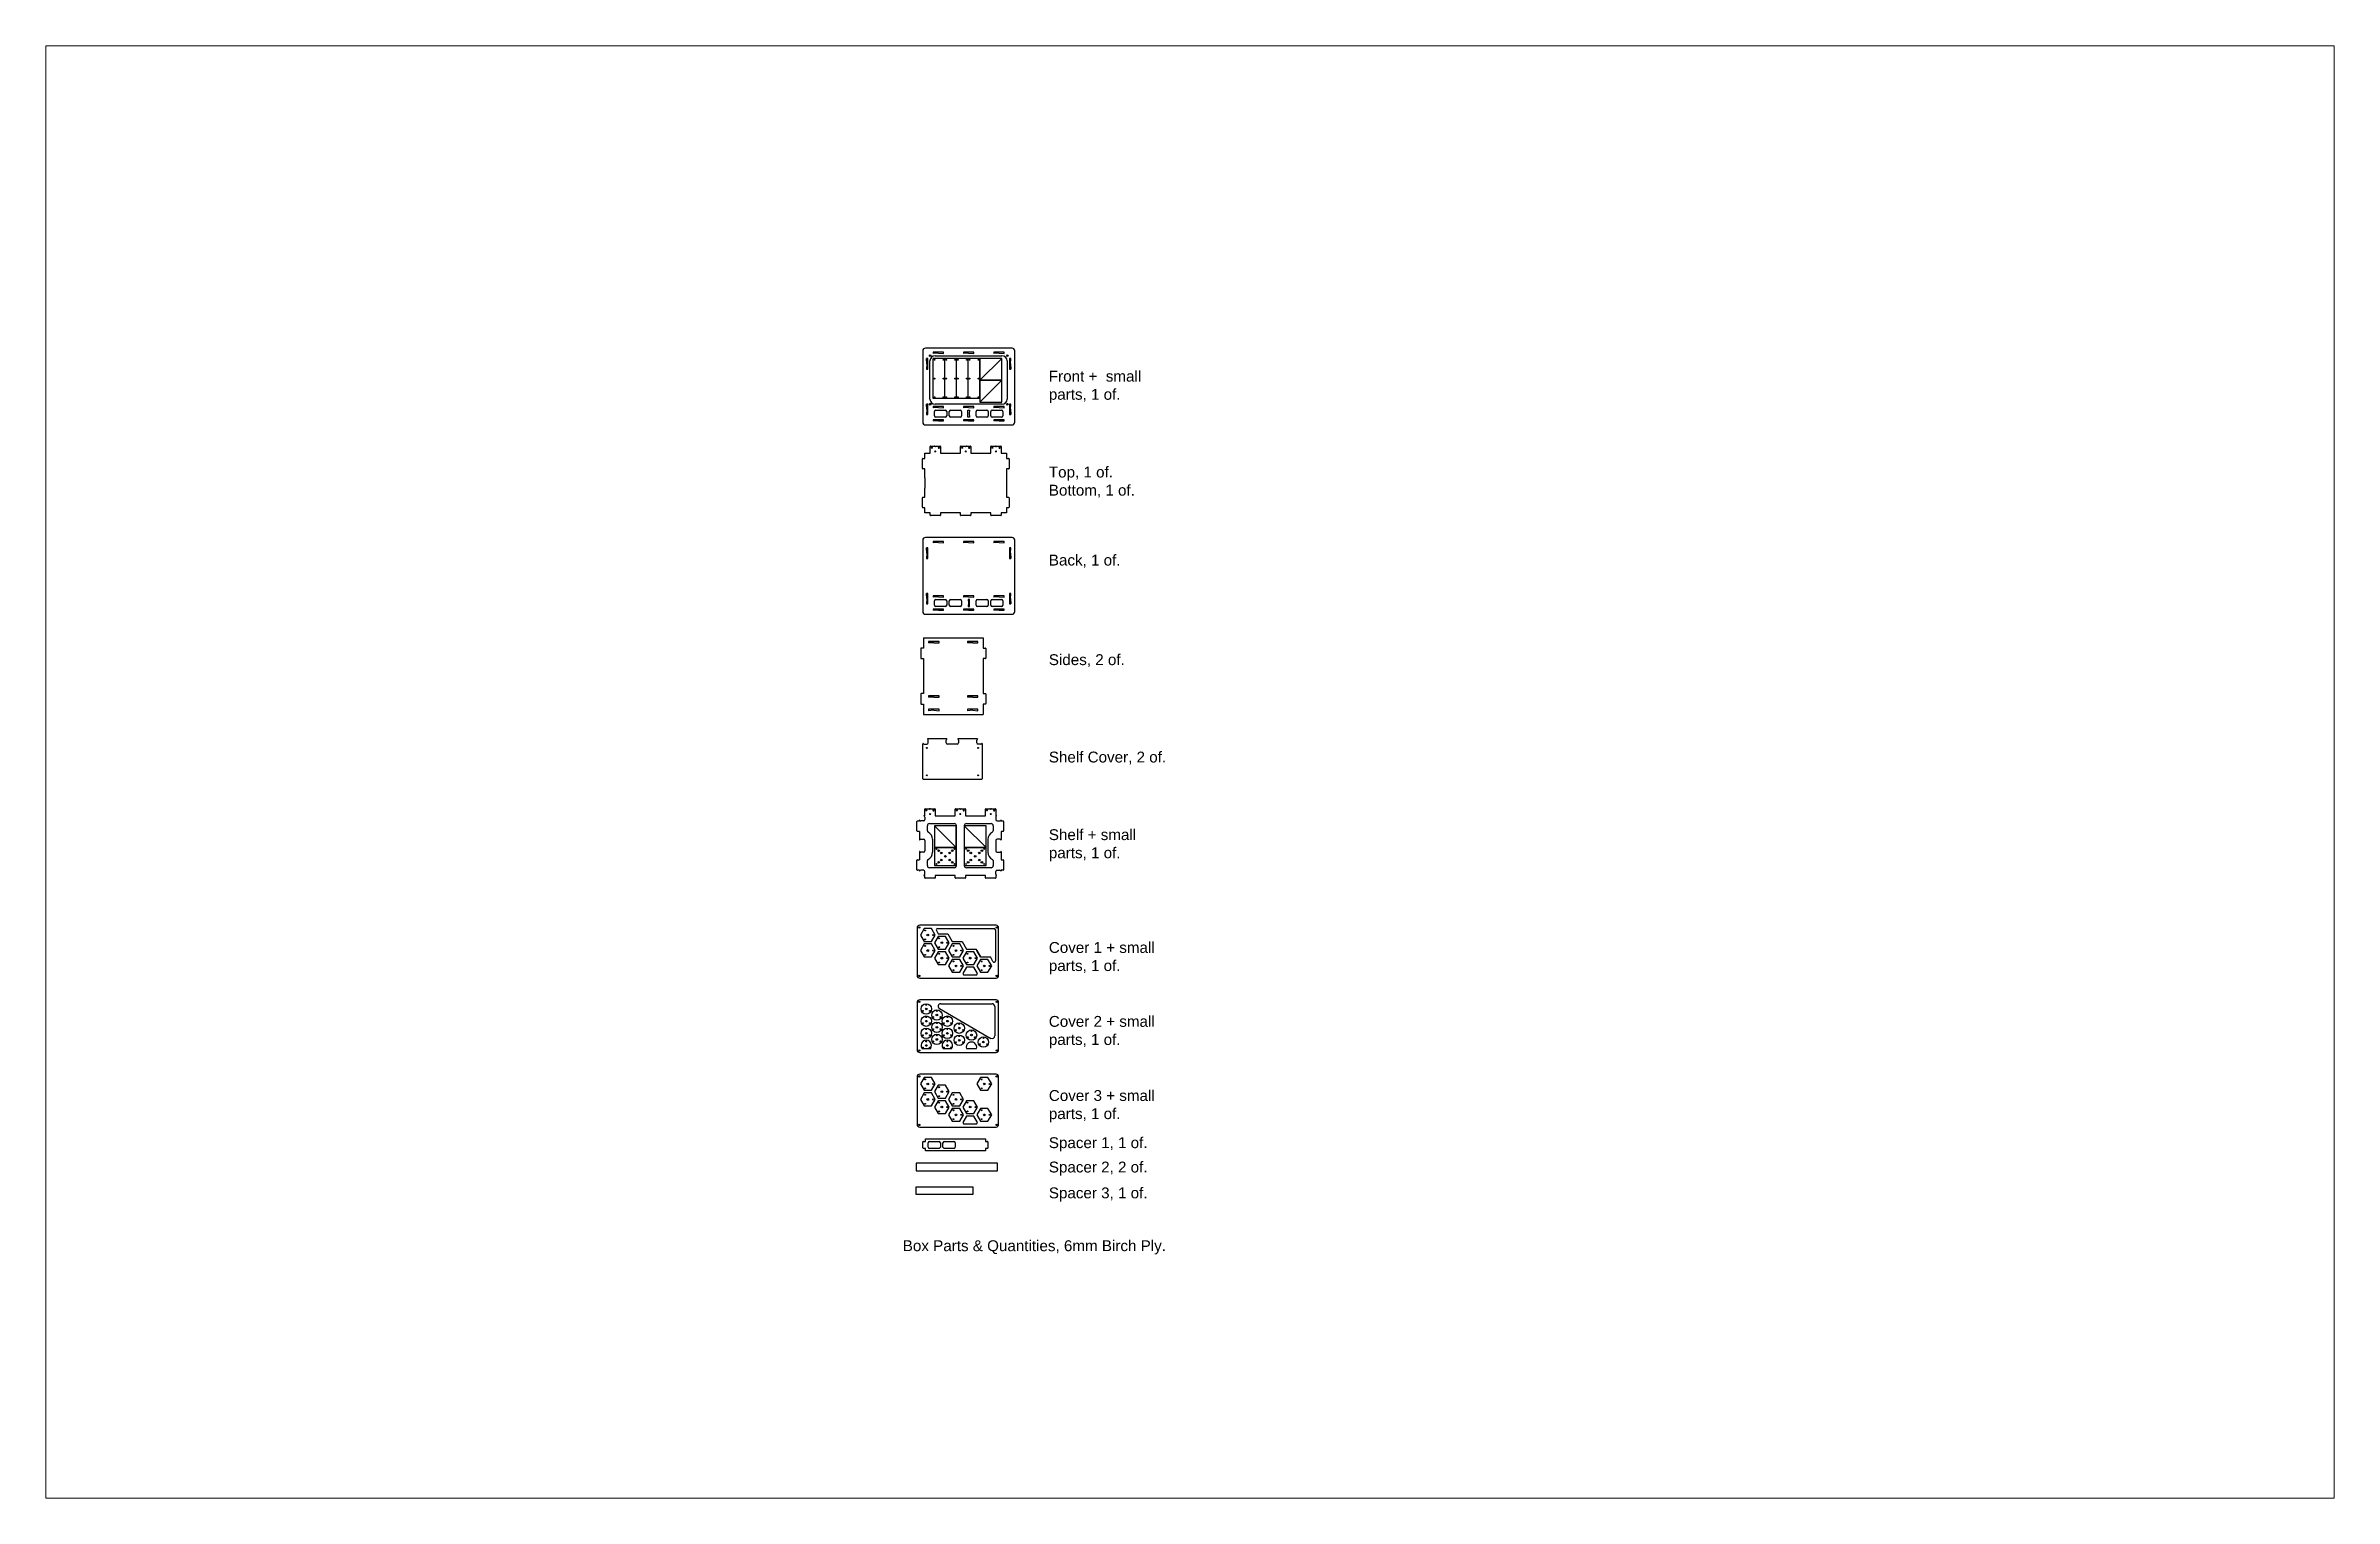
# Paper-space layout 'Sheet1' of a CAD drawing. Extents: x 40 to 364, y 26 to 231.
# The model-space entities are those that its viewports show. They can reach past a viewport. Long polylines and large blocks are cut down to what shows.
import ezdxf

# ---------------------------------------------------------------- set-up
doc = ezdxf.new("R2010")
doc.units = 0
doc.layers.get('0').update_dxf_attribs({"linetype": 'CONTINUOUS'})
for name, color, linetype in [('BoxBack', 7, 'CONTINUOUS'), ('BoxBottom', 7, 'CONTINUOUS'), ('BoxFront', 7, 'CONTINUOUS'), ('BoxFrontCover', 7, 'CONTINUOUS'), ('BoxRight', 7, 'CONTINUOUS'), ('BoxShelf', 7, 'CONTINUOUS'), ('BoxShelfPlateL&R', 7, 'CONTINUOUS'), ('BoxSpacer', 7, 'CONTINUOUS'), ('BoxTop', 7, 'CONTINUOUS'), ('TEXT', 7, 'CONTINUOUS'), ('TITLE', 7, 'CONTINUOUS')]:
    doc.layers.add(name, color=color, linetype=linetype)
doc.styles.get("Standard").update_dxf_attribs({"font": 'ARIAL.TTF'})

msp = doc.modelspace()

# ---------------------------------------------------------------- linework, layer by layer
at = {"layer": 'BoxBack', "transparency": 33554687}
for p, q in [((-974, 6010), (-998, 6009)), ((-974, 6010), (-950, 6009)), ((-835, 6010), (-859, 6009)), ((-835, 6010), (-811, 6009)), ((-695, 6010), (-719, 6009)), ((-695, 6010), (-671, 6009)), ((-1027, 5961), (-1029, 5985)), ((-1027, 5961), (-1029, 5937)), ((-642, 5961), (-641, 5985)), ((-642, 5961), (-641, 5937)), ((-1027, 5752), (-1029, 5776)), ((-1027, 5752), (-1029, 5728)), ((-974, 5760), (-998, 5759)), ((-974, 5699), (-998, 5698)), ((-974, 5760), (-950, 5759)), ((-974, 5699), (-950, 5698)), ((-835, 5760), (-859, 5759)), ((-835, 5699), (-859, 5698)), ((-837, 5748), (-836, 5732)), ((-836, 5732), (-837, 5716)), ((-835, 5760), (-811, 5759)), ((-835, 5699), (-811, 5698)), ((-695, 5760), (-719, 5759)), ((-695, 5699), (-719, 5698)), ((-695, 5760), (-671, 5759)), ((-695, 5699), (-671, 5698)), ((-642, 5752), (-641, 5776)), ((-642, 5752), (-641, 5728))]:
    msp.add_line(p, q, dxfattribs=at)
at = {"layer": 'BoxBack'}
for p, q in [((-992, 5722), (-992, 5742)), ((-986, 5748), (-942, 5748)), ((-942, 5716), (-986, 5716)), ((-936, 5742), (-936, 5722)), ((-924, 5722), (-924, 5742)), ((-918, 5748), (-874, 5748)), ((-874, 5716), (-918, 5716)), ((-868, 5742), (-868, 5722)), ((-801, 5722), (-801, 5742)), ((-795, 5748), (-751, 5748)), ((-751, 5716), (-795, 5716)), ((-745, 5742), (-745, 5722)), ((-733, 5722), (-733, 5742)), ((-727, 5748), (-683, 5748)), ((-683, 5716), (-727, 5716)), ((-677, 5742), (-677, 5722))]:
    msp.add_line(p, q, dxfattribs=at)
msp.add_lwpolyline([(-1046, 6021), (-1046, 5692, 0.414214), (-1034, 5680), (-635, 5680, 0.414214), (-623, 5692), (-623, 6021, 0.414214), (-635, 6033), (-1034, 6033, 0.414214)], format="xyb", close=True, dxfattribs=at)
at = {"layer": 'BoxBack', "transparency": 33554687}
for points in [[(-950, 6009), (-950, 6015), (-998, 6015), (-998, 6009)], [(-811, 6009), (-811, 6015), (-859, 6015), (-859, 6009)], [(-671, 6009), (-671, 6015), (-719, 6015), (-719, 6009)], [(-1029, 5937), (-1022, 5937), (-1022, 5985), (-1029, 5985)], [(-641, 5985), (-647, 5985), (-647, 5937), (-641, 5937)], [(-1029, 5728), (-1022, 5728), (-1022, 5776), (-1029, 5776)], [(-950, 5759), (-950, 5765), (-998, 5765), (-998, 5759)], [(-950, 5698), (-950, 5704), (-998, 5704), (-998, 5698)], [(-811, 5759), (-811, 5765), (-859, 5765), (-859, 5759)], [(-811, 5698), (-811, 5704), (-859, 5704), (-859, 5698)], [(-837, 5716), (-831, 5716), (-831, 5748), (-837, 5748)], [(-671, 5759), (-671, 5765), (-719, 5765), (-719, 5759)], [(-671, 5698), (-671, 5704), (-719, 5704), (-719, 5698)], [(-641, 5776), (-647, 5776), (-647, 5728), (-641, 5728)]]:
    msp.add_lwpolyline(points, dxfattribs=at)
msp.add_circle((544, 3019), 0, dxfattribs=at)
at = {"layer": 'BoxBack'}
for centre, start, end in [((-986, 5742), 90, 180), ((-986, 5722), 180, 270), ((-942, 5742), 0, 90), ((-942, 5722), 270, 0), ((-918, 5742), 90, 180), ((-918, 5722), 180, 270), ((-874, 5742), 0, 90), ((-874, 5722), 270, 0), ((-795, 5742), 90, 180), ((-795, 5722), 180, 270), ((-751, 5742), 0, 90), ((-751, 5722), 270, 0), ((-727, 5742), 90, 180), ((-727, 5722), 180, 270), ((-683, 5742), 0, 90), ((-683, 5722), 270, 0)]:
    msp.add_arc(centre, 6, start, end, dxfattribs=at)
at = {"layer": 'BoxBottom'}
for p, q in [((-1012, 6421), (-1012, 6451)), ((-1010, 6453), (-992, 6453)), ((-1007, 6446), (-1007, 6446)), ((-1006, 6447), (-1003, 6447)), ((-1003, 6444), (-1006, 6444)), ((-1001, 6446), (-1001, 6446)), ((-991, 6429), (-991, 6429)), ((-987, 6452), (-990, 6452)), ((-990, 6430), (-987, 6430)), ((-987, 6427), (-990, 6427)), ((-985, 6429), (-985, 6429)), ((-984, 6453), (-966, 6453)), ((-975, 6446), (-975, 6446)), ((-970, 6447), (-973, 6447)), ((-973, 6444), (-970, 6444)), ((-969, 6446), (-969, 6446)), ((-964, 6451), (-964, 6421)), ((-873, 6421), (-873, 6451)), ((-871, 6453), (-853, 6453)), ((-868, 6446), (-868, 6446)), ((-866, 6447), (-863, 6447)), ((-863, 6444), (-866, 6444)), ((-862, 6446), (-862, 6446)), ((-852, 6429), (-852, 6429)), ((-847, 6452), (-850, 6452)), ((-850, 6430), (-847, 6430)), ((-847, 6427), (-850, 6427)), ((-846, 6429), (-846, 6429)), ((-844, 6453), (-827, 6453)), ((-835, 6446), (-835, 6446)), ((-831, 6447), (-834, 6447)), ((-834, 6444), (-831, 6444)), ((-829, 6446), (-829, 6446)), ((-825, 6451), (-825, 6421)), ((-733, 6421), (-733, 6451)), ((-731, 6453), (-713, 6453)), ((-728, 6446), (-728, 6446)), ((-727, 6447), (-724, 6447)), ((-724, 6444), (-727, 6444)), ((-722, 6446), (-722, 6446)), ((-712, 6429), (-712, 6429)), ((-708, 6452), (-711, 6452)), ((-711, 6430), (-708, 6430)), ((-708, 6427), (-711, 6427)), ((-706, 6429), (-706, 6429)), ((-705, 6453), (-687, 6453)), ((-696, 6446), (-696, 6446)), ((-691, 6447), (-694, 6447)), ((-694, 6444), (-691, 6444)), ((-690, 6446), (-690, 6446)), ((-685, 6451), (-685, 6421)), ((-1048, 6351), (-1048, 6395)), ((-1046, 6397), (-1036, 6397)), ((-1036, 6349), (-1046, 6349)), ((-1036, 6421), (-1012, 6421)), ((-1036, 6397), (-1036, 6421)), ((-1036, 6308), (-1036, 6349)), ((-964, 6421), (-873, 6421)), ((-825, 6421), (-733, 6421)), ((-685, 6421), (-661, 6421)), ((-661, 6421), (-661, 6397)), ((-661, 6397), (-651, 6397)), ((-651, 6349), (-661, 6349)), ((-661, 6349), (-661, 6308)), ((-649, 6395), (-649, 6351)), ((-1048, 6172), (-1048, 6216)), ((-1046, 6218), (-1036, 6218)), ((-1036, 6308), (-1036, 6260)), ((-1036, 6218), (-1036, 6260)), ((-661, 6308), (-661, 6260)), ((-661, 6260), (-661, 6218)), ((-661, 6218), (-651, 6218)), ((-649, 6216), (-649, 6172)), ((-1036, 6170), (-1046, 6170)), ((-1036, 6146), (-1036, 6170)), ((-1012, 6146), (-1036, 6146)), ((-1012, 6136), (-1012, 6146)), ((-966, 6134), (-1010, 6134)), ((-873, 6146), (-964, 6146)), ((-964, 6146), (-964, 6136)), ((-873, 6136), (-873, 6146)), ((-827, 6134), (-871, 6134)), ((-733, 6146), (-825, 6146)), ((-825, 6146), (-825, 6136)), ((-733, 6136), (-733, 6146)), ((-687, 6134), (-731, 6134)), ((-661, 6146), (-685, 6146)), ((-685, 6146), (-685, 6136)), ((-651, 6170), (-661, 6170)), ((-661, 6170), (-661, 6146))]:
    msp.add_line(p, q, dxfattribs=at)
for centre, radius, start, end in [((-1010, 6451), 2, 90, 180), ((-1006, 6446), 1.5, 90, 180), ((-1006, 6446), 1.5, 180, 270), ((-1003, 6446), 1.5, 0, 90), ((-1003, 6446), 1.5, 270, 0), ((-992, 6451), 2, 34.8499, 90), ((-990, 6453), 1.5, 214.8499, 270), ((-990, 6429), 1.5, 90, 180), ((-990, 6429), 1.5, 180, 270), ((-987, 6453), 1.5, 270, 325.1501), ((-987, 6429), 1.5, 0, 90), ((-987, 6429), 1.5, 270, 0), ((-984, 6451), 2, 90, 145.1501), ((-973, 6446), 1.5, 90, 180), ((-973, 6446), 1.5, 180, 270), ((-970, 6446), 1.5, 0, 90), ((-970, 6446), 1.5, 270, 0), ((-966, 6451), 2, 0, 90), ((-871, 6451), 2, 90, 180), ((-866, 6446), 1.5, 90, 180), ((-866, 6446), 1.5, 180, 270), ((-863, 6446), 1.5, 0, 90), ((-863, 6446), 1.5, 270, 0), ((-853, 6451), 2, 34.8499, 90), ((-850, 6429), 1.5, 90, 180), ((-850, 6429), 1.5, 180, 270), ((-850, 6453), 1.5, 214.8499, 270), ((-847, 6453), 1.5, 270, 325.1501), ((-847, 6429), 1.5, 0, 90), ((-847, 6429), 1.5, 270, 0), ((-844, 6451), 2, 90, 145.1501), ((-834, 6446), 1.5, 90, 180), ((-834, 6446), 1.5, 180, 270), ((-831, 6446), 1.5, 0, 90), ((-831, 6446), 1.5, 270, 0), ((-827, 6451), 2, 0, 90), ((-731, 6451), 2, 90, 180), ((-727, 6446), 1.5, 90, 180), ((-727, 6446), 1.5, 180, 270), ((-724, 6446), 1.5, 0, 90), ((-724, 6446), 1.5, 270, 0), ((-713, 6451), 2, 34.8499, 90), ((-711, 6453), 1.5, 214.8499, 270), ((-711, 6429), 1.5, 90, 180), ((-711, 6429), 1.5, 180, 270), ((-708, 6453), 1.5, 270, 325.1501), ((-708, 6429), 1.5, 0, 90), ((-708, 6429), 1.5, 270, 0), ((-705, 6451), 2, 90, 145.1501), ((-694, 6446), 1.5, 90, 180), ((-694, 6446), 1.5, 180, 270), ((-691, 6446), 1.5, 0, 90), ((-691, 6446), 1.5, 270, 0), ((-687, 6451), 2, 0, 90), ((-1046, 6395), 2, 90, 180), ((-1046, 6351), 2, 180, 270), ((-651, 6395), 2, 0, 90), ((-651, 6351), 2, 270, 0), ((-1046, 6216), 2, 90, 180), ((-651, 6216), 2, 0, 90), ((-1046, 6172), 2, 180, 270), ((-1010, 6136), 2, 180, 270), ((-966, 6136), 2, 270, 0), ((-871, 6136), 2, 180, 270), ((-827, 6136), 2, 270, 0), ((-731, 6136), 2, 180, 270), ((-687, 6136), 2, 270, 0), ((-651, 6172), 2, 270, 0)]:
    msp.add_arc(centre, radius, start, end, dxfattribs=at)
at = {"layer": 'BoxFront', "transparency": 33554687}
for p, q in [((-1027, 6832), (-1029, 6856)), ((-1013, 6670), (-1013, 6845)), ((-974, 6881), (-998, 6880)), ((-998, 6672), (-998, 6856)), ((-944, 6856), (-998, 6856)), ((-989, 6869), (-682, 6869)), ((-974, 6881), (-950, 6880)), ((-944, 6672), (-944, 6856)), ((-944, 6672), (-944, 6856)), ((-891, 6856), (-944, 6856)), ((-891, 6672), (-891, 6856)), ((-891, 6672), (-891, 6856)), ((-837, 6856), (-891, 6856)), ((-835, 6881), (-859, 6880)), ((-837, 6672), (-837, 6856)), ((-837, 6672), (-837, 6856)), ((-783, 6856), (-837, 6856)), ((-835, 6881), (-811, 6880)), ((-683, 6856), (-783, 6756)), ((-683, 6856), (-783, 6856)), ((-783, 6856), (-783, 6756)), ((-783, 6672), (-783, 6856)), ((-783, 6756), (-683, 6856)), ((-695, 6881), (-719, 6880)), ((-695, 6881), (-671, 6880)), ((-683, 6756), (-683, 6856)), ((-658, 6845), (-658, 6670)), ((-642, 6832), (-641, 6856)), ((-1027, 6832), (-1029, 6808)), ((-783, 6756), (-683, 6756)), ((-683, 6756), (-783, 6656)), ((-683, 6756), (-783, 6756)), ((-783, 6756), (-783, 6656)), ((-783, 6656), (-683, 6756)), ((-683, 6656), (-683, 6756)), ((-642, 6832), (-641, 6808)), ((-1027, 6623), (-1029, 6647)), ((-944, 6672), (-998, 6672)), ((-682, 6646), (-989, 6646)), ((-891, 6672), (-944, 6672)), ((-837, 6672), (-891, 6672)), ((-783, 6672), (-837, 6672)), ((-783, 6656), (-683, 6656)), ((-642, 6623), (-641, 6647)), ((-1027, 6623), (-1029, 6599)), ((-974, 6631), (-998, 6630)), ((-974, 6570), (-998, 6569)), ((-974, 6631), (-950, 6630)), ((-974, 6570), (-950, 6569)), ((-835, 6631), (-859, 6630)), ((-835, 6570), (-859, 6569)), ((-835, 6631), (-811, 6630)), ((-835, 6570), (-811, 6569)), ((-831, 6619), (-832, 6603)), ((-832, 6603), (-831, 6587)), ((-695, 6631), (-719, 6630)), ((-695, 6570), (-719, 6569)), ((-695, 6631), (-671, 6630)), ((-695, 6570), (-671, 6569)), ((-642, 6623), (-641, 6599))]:
    msp.add_line(p, q, dxfattribs=at)
at = {"layer": 'BoxFront'}
for p, q in [((-992, 6593), (-992, 6613)), ((-986, 6619), (-942, 6619)), ((-942, 6587), (-986, 6587)), ((-936, 6613), (-936, 6593)), ((-924, 6593), (-924, 6613)), ((-918, 6619), (-874, 6619)), ((-874, 6587), (-918, 6587)), ((-868, 6613), (-868, 6593)), ((-801, 6593), (-801, 6613)), ((-795, 6619), (-751, 6619)), ((-751, 6587), (-795, 6587)), ((-745, 6613), (-745, 6593)), ((-733, 6593), (-733, 6613)), ((-727, 6619), (-683, 6619)), ((-683, 6587), (-727, 6587)), ((-677, 6613), (-677, 6593))]:
    msp.add_line(p, q, dxfattribs=at)
msp.add_lwpolyline([(-1046, 6892), (-1046, 6563, 0.414214), (-1034, 6551), (-635, 6551, 0.414214), (-623, 6563), (-623, 6892, 0.414214), (-635, 6904), (-1034, 6904, 0.414214)], format="xyb", close=True, dxfattribs=at)
at = {"layer": 'BoxFront', "transparency": 33554687}
for points in [[(-1029, 6808), (-1022, 6808), (-1022, 6856), (-1029, 6856)], [(-950, 6880), (-950, 6886), (-998, 6886), (-998, 6880)], [(-811, 6880), (-811, 6886), (-859, 6886), (-859, 6880)], [(-671, 6880), (-671, 6886), (-719, 6886), (-719, 6880)], [(-641, 6856), (-647, 6856), (-647, 6808), (-641, 6808)], [(-1029, 6599), (-1022, 6599), (-1022, 6647), (-1029, 6647)], [(-950, 6630), (-950, 6636), (-998, 6636), (-998, 6630)], [(-811, 6630), (-811, 6636), (-859, 6636), (-859, 6630)], [(-671, 6630), (-671, 6636), (-719, 6636), (-719, 6630)], [(-641, 6647), (-647, 6647), (-647, 6599), (-641, 6599)], [(-950, 6569), (-950, 6575), (-998, 6575), (-998, 6569)], [(-811, 6569), (-811, 6575), (-859, 6575), (-859, 6569)], [(-831, 6587), (-838, 6587), (-838, 6619), (-831, 6619)], [(-671, 6569), (-671, 6575), (-719, 6575), (-719, 6569)]]:
    msp.add_lwpolyline(points, dxfattribs=at)
for centre, radius in [((-1012, 6869), 3.75), ((-992, 6850), 2), ((-950, 6850), 2), ((-938, 6850), 2), ((-897, 6850), 2), ((-885, 6850), 2), ((-843, 6850), 2), ((-831, 6850), 2), ((-789, 6850), 2), ((-657, 6869), 3.75), ((-992, 6764), 2), ((-950, 6764), 2), ((-938, 6764), 2), ((-897, 6764), 2), ((-885, 6764), 2), ((-843, 6764), 2), ((-831, 6764), 2), ((-789, 6764), 2), ((-1012, 6646), 3.75), ((-992, 6678), 2), ((-950, 6678), 2), ((-938, 6678), 2), ((-897, 6678), 2), ((-885, 6678), 2), ((-843, 6678), 2), ((-831, 6678), 2), ((-789, 6678), 2), ((-657, 6646), 3.75)]:
    msp.add_circle(centre, radius, dxfattribs=at)
for centre, start, end in [((-989, 6845), 90, 180), ((-682, 6845), 0, 90), ((-989, 6670), 180, 270), ((-682, 6670), 270, 0)]:
    msp.add_arc(centre, 24, start, end, dxfattribs=at)
at = {"layer": 'BoxFront'}
for centre, start, end in [((-986, 6613), 90, 180), ((-986, 6593), 180, 270), ((-942, 6613), 0, 90), ((-942, 6593), 270, 0), ((-918, 6613), 90, 180), ((-918, 6593), 180, 270), ((-874, 6613), 0, 90), ((-874, 6593), 270, 0), ((-795, 6613), 90, 180), ((-795, 6593), 180, 270), ((-751, 6613), 0, 90), ((-751, 6593), 270, 0), ((-727, 6613), 90, 180), ((-727, 6593), 180, 270), ((-683, 6613), 0, 90), ((-683, 6593), 270, 0)]:
    msp.add_arc(centre, 6, start, end, dxfattribs=at)
at = {"layer": 'BoxFrontCover', "transparency": 33554687}
for p, q in [((-983, 4225), (-975, 4210)), ((-978, 4234), (-927, 4234)), ((-927, 4234), (-718, 4234)), ((-858, 4234), (-797, 4234)), ((-729, 4234), (-718, 4234)), ((-712, 4228), (-712, 4210)), ((-1041, 4175), (-1007, 4175)), ((-975, 4210), (-930, 4210)), ((-930, 4210), (-910, 4175)), ((-910, 4175), (-865, 4175)), ((-865, 4175), (-845, 4139)), ((-845, 4139), (-811, 4139)), ((-845, 4139), (-800, 4139)), ((-780, 4104), (-800, 4139)), ((-797, 4133), (-780, 4104)), ((-780, 4104), (-797, 4133)), ((-712, 4210), (-712, 4198)), ((-712, 4198), (-712, 4139)), ((-712, 4139), (-712, 4127)), ((-712, 4127), (-712, 4085)), ((-780, 4104), (-735, 4104)), ((-723, 4082), (-735, 4104)), ((-969, 3866), (-733, 3729)), ((-963, 3888), (-727, 3888)), ((-715, 3876), (-715, 3740)), ((-1049, 3682), (-1011, 3682)), ((-952, 3682), (-914, 3682)), ((-845, 3682), (-799, 3682)), ((-1040, 3549), (-1057, 3519))]:
    msp.add_line(p, q, dxfattribs=at)
for points in [[(-1072, 4237), (-1072, 4018, 0.414214), (-1060, 4006), (-709, 4006, 0.414214), (-697, 4018), (-697, 4237, 0.414214), (-709, 4249), (-1060, 4249, 0.414214)], [(-1072, 3894), (-1072, 3676, 0.414214), (-1060, 3664), (-709, 3664, 0.414214), (-697, 3676), (-697, 3894, 0.414214), (-709, 3906), (-1060, 3906, 0.414214)], [(-1072, 3552), (-1072, 3333, 0.414214), (-1060, 3321), (-709, 3321, 0.414214), (-697, 3333), (-697, 3552, 0.414214), (-709, 3564), (-1060, 3564, 0.414214)]]:
    msp.add_lwpolyline(points, format="xyb", close=True, dxfattribs=at)
at = {"layer": 'BoxFrontCover'}
for points in [[(-1040, 4175), (-1006, 4175), (-989, 4204), (-1006, 4234), (-1040, 4234), (-1057, 4204)], [(-1040, 4104), (-1006, 4104), (-989, 4133), (-1006, 4163), (-1040, 4163), (-1057, 4133)], [(-975, 4139), (-941, 4139), (-924, 4169), (-941, 4198), (-975, 4198), (-992, 4169)], [(-975, 4068), (-941, 4068), (-924, 4098), (-941, 4127), (-975, 4127), (-992, 4098)], [(-910, 4104), (-876, 4104), (-859, 4133), (-876, 4163), (-910, 4163), (-927, 4133)], [(-845, 4068), (-811, 4068), (-794, 4098), (-811, 4127), (-845, 4127), (-862, 4098)], [(-910, 4033), (-876, 4033), (-859, 4062), (-876, 4092), (-910, 4092), (-927, 4062)], [(-780, 4033), (-746, 4033), (-729, 4062), (-746, 4092), (-780, 4092), (-797, 4062)], [(-1040, 3490), (-1006, 3490), (-989, 3519), (-1006, 3549), (-1040, 3549), (-1057, 3519)], [(-1040, 3419), (-1006, 3419), (-989, 3448), (-1006, 3478), (-1040, 3478), (-1057, 3448)], [(-975, 3454), (-941, 3454), (-924, 3484), (-941, 3513), (-975, 3513), (-992, 3484)], [(-910, 3419), (-876, 3419), (-859, 3448), (-876, 3478), (-910, 3478), (-927, 3448)], [(-780, 3490), (-746, 3490), (-729, 3519), (-746, 3549), (-780, 3549), (-797, 3519)], [(-975, 3383), (-941, 3383), (-924, 3413), (-941, 3442), (-975, 3442), (-992, 3413)], [(-910, 3348), (-876, 3348), (-859, 3377), (-876, 3407), (-910, 3407), (-927, 3377)], [(-845, 3383), (-811, 3383), (-794, 3413), (-811, 3442), (-845, 3442), (-862, 3413)], [(-780, 3348), (-746, 3348), (-729, 3377), (-746, 3407), (-780, 3407), (-797, 3377)]]:
    msp.add_lwpolyline(points, close=True, dxfattribs=at)
for points in [[(-797, 4021), (-794, 4027), (-811, 4056), (-845, 4056), (-862, 4027), (-859, 4021)], [(-797, 3336), (-794, 3342), (-811, 3371), (-845, 3371), (-862, 3342), (-859, 3336)]]:
    msp.add_lwpolyline(points, dxfattribs=at)
at = {"layer": 'BoxFrontCover', "transparency": 33554687}
for points in [[(-859, 4021), (-797, 4021)], [(-859, 3336), (-797, 3336)]]:
    msp.add_lwpolyline(points, dxfattribs=at)
for centre, radius in [((-1062, 4239), 3.1), ((-1035, 4225), 2), ((-706, 4239), 3.1), ((-1035, 4184), 2), ((-1035, 4154), 2), ((-1035, 4113), 2), ((-1023, 4204), 3.75), ((-1023, 4133), 3.75), ((-999, 4204), 2), ((-999, 4133), 2), ((-970, 4189), 2), ((-970, 4148), 2), ((-970, 4118), 2), ((-958, 4169), 3.75), ((-934, 4169), 2), ((-905, 4154), 2), ((-905, 4113), 2), ((-893, 4133), 3.75), ((-869, 4133), 2), ((-840, 4118), 2), ((-1062, 4016), 3.1), ((-970, 4078), 2), ((-958, 4098), 3.75), ((-934, 4098), 2), ((-905, 4083), 2), ((-905, 4042), 2), ((-893, 4062), 3.75), ((-869, 4062), 2), ((-840, 4078), 2), ((-828, 4098), 3.75), ((-804, 4098), 2), ((-775, 4083), 2), ((-775, 4042), 2), ((-763, 4062), 3.75), ((-739, 4062), 2), ((-706, 4016), 3.1), ((-1062, 3897), 3.1), ((-706, 3897), 3.1), ((-1030, 3864), 24), ((-1030, 3808), 24), ((-1046, 3855), 2), ((-1046, 3799), 2), ((-1030, 3864), 3.75), ((-1030, 3808), 3.75), ((-1030, 3883), 2), ((-1030, 3827), 2), ((-1013, 3855), 2), ((-1013, 3799), 2), ((-981, 3836), 24), ((-981, 3780), 24), ((-998, 3827), 2), ((-981, 3836), 3.75), ((-981, 3855), 2), ((-981, 3799), 2), ((-965, 3827), 2), ((-933, 3808), 24), ((-949, 3799), 2), ((-932, 3808), 3.75), ((-932, 3827), 2), ((-916, 3799), 2), ((-878, 3776), 24), ((-878, 3795), 2), ((-1030, 3752), 24), ((-1046, 3743), 2), ((-1046, 3687), 2), ((-1030, 3752), 3.75), ((-1030, 3696), 3.75), ((-1030, 3771), 2), ((-1030, 3715), 2), ((-1013, 3743), 2), ((-1013, 3687), 2), ((-981, 3724), 24), ((-998, 3771), 2), ((-998, 3715), 2), ((-981, 3780), 3.75), ((-981, 3724), 3.75), ((-981, 3743), 2), ((-965, 3771), 2), ((-965, 3715), 2), ((-933, 3752), 24), ((-949, 3743), 2), ((-949, 3687), 2), ((-933, 3752), 3.75), ((-933, 3696), 3.75), ((-933, 3771), 2), ((-933, 3715), 2), ((-916, 3743), 2), ((-916, 3687), 2), ((-878, 3720), 24), ((-894, 3767), 2), ((-894, 3711), 2), ((-878, 3776), 3.75), ((-878, 3720), 3.75), ((-878, 3739), 2), ((-861, 3767), 2), ((-861, 3711), 2), ((-822, 3744), 24), ((-839, 3734), 2), ((-822, 3744), 3.75), ((-822, 3763), 2), ((-806, 3734), 2), ((-767, 3712), 24), ((-783, 3702), 2), ((-767, 3712), 3.75), ((-767, 3731), 2), ((-750, 3702), 2), ((-1062, 3673), 3.1), ((-706, 3673), 3.1), ((-1062, 3554), 3.1), ((-1035, 3540), 2), ((-1035, 3499), 2), ((-1023, 3519), 3.75), ((-999, 3519), 2), ((-970, 3504), 2), ((-958, 3484), 3.75), ((-934, 3484), 2), ((-775, 3540), 2), ((-775, 3499), 2), ((-763, 3519), 3.75), ((-739, 3519), 2), ((-706, 3554), 3.1), ((-1035, 3469), 2), ((-1035, 3428), 2), ((-1023, 3448), 3.75), ((-999, 3448), 2), ((-970, 3463), 2), ((-970, 3433), 2), ((-970, 3393), 2), ((-958, 3413), 3.75), ((-934, 3413), 2), ((-905, 3469), 2), ((-905, 3428), 2), ((-905, 3398), 2), ((-893, 3448), 3.75), ((-893, 3377), 3.75), ((-869, 3448), 2), ((-869, 3377), 2), ((-840, 3433), 2), ((-840, 3393), 2), ((-828, 3413), 3.75), ((-804, 3413), 2), ((-775, 3398), 2), ((-763, 3377), 3.75), ((-739, 3377), 2), ((-1062, 3331), 3.1), ((-905, 3357), 2), ((-775, 3357), 2), ((-706, 3331), 3.1)]:
    msp.add_circle(centre, radius, dxfattribs=at)
for centre, radius, start, end in [((-978, 4228), 6, 90, 210), ((-718, 4228), 6, 0, 90), ((-718, 4085), 6, 210, 0), ((-963, 3876), 12, 90, 239.9161), ((-727, 3876), 12, 0, 90), ((-1030, 3696), 24, 322.8302, 217.1698), ((-933, 3696), 24, 323.2916, 216.7084), ((-822, 3688), 24, 345.1047, 194.8953), ((-727, 3740), 12, 239.9161, 0)]:
    msp.add_arc(centre, radius, start, end, dxfattribs=at)
at = {"layer": 'BoxRight'}
for p, q in [((-1055, 5522), (-1055, 5478)), ((-1043, 5524), (-1053, 5524)), ((-1053, 5476), (-1043, 5476)), ((-1043, 5572), (-768, 5572)), ((-1043, 5572), (-1043, 5524)), ((-1043, 5476), (-1043, 5315)), ((-768, 5572), (-768, 5524)), ((-768, 5524), (-758, 5524)), ((-758, 5476), (-768, 5476)), ((-768, 5476), (-768, 5315)), ((-756, 5522), (-756, 5478)), ((-1055, 5313), (-1055, 5269)), ((-1043, 5315), (-1053, 5315)), ((-1053, 5267), (-1043, 5267)), ((-1043, 5267), (-1043, 5219)), ((-768, 5315), (-758, 5315)), ((-758, 5267), (-768, 5267)), ((-768, 5267), (-768, 5219)), ((-756, 5313), (-756, 5269)), ((-1043, 5219), (-768, 5219)), ((-982, 5243), (-985, 5243))]:
    msp.add_line(p, q, dxfattribs=at)
at = {"layer": 'BoxRight', "transparency": 33554687}
for p, q in [((-995, 5549), (-1019, 5548)), ((-995, 5549), (-971, 5548)), ((-816, 5549), (-840, 5548)), ((-816, 5549), (-792, 5548)), ((-995, 5299), (-1019, 5298)), ((-995, 5299), (-971, 5298)), ((-816, 5299), (-840, 5298)), ((-816, 5299), (-792, 5298)), ((-995, 5238), (-1019, 5236)), ((-995, 5238), (-971, 5236)), ((-816, 5238), (-840, 5236)), ((-816, 5238), (-792, 5236))]:
    msp.add_line(p, q, dxfattribs=at)
for points in [[(-971, 5548), (-971, 5554), (-1019, 5554), (-1019, 5548)], [(-792, 5548), (-792, 5554), (-840, 5554), (-840, 5548)], [(-971, 5298), (-971, 5304), (-1019, 5304), (-1019, 5298)], [(-792, 5298), (-792, 5304), (-840, 5304), (-840, 5298)], [(-971, 5236), (-971, 5243), (-1019, 5243), (-1019, 5236)], [(-792, 5236), (-792, 5243), (-840, 5243), (-840, 5236)]]:
    msp.add_lwpolyline(points, dxfattribs=at)
at = {"layer": 'BoxRight'}
for centre, start, end in [((-1053, 5522), 90, 180), ((-1053, 5478), 180, 270), ((-758, 5522), 0, 90), ((-758, 5478), 270, 0), ((-1053, 5313), 90, 180), ((-1053, 5269), 180, 270), ((-758, 5313), 0, 90), ((-758, 5269), 270, 0)]:
    msp.add_arc(centre, 2, start, end, dxfattribs=at)
at = {"layer": 'BoxShelf'}
for p, q in [((-1040, 4753), (-1037, 4753)), ((-1037, 4753), (-1037, 4783)), ((-1035, 4785), (-1017, 4785)), ((-1032, 4778), (-1032, 4778)), ((-1031, 4779), (-1028, 4779)), ((-1028, 4776), (-1031, 4776)), ((-1026, 4778), (-1026, 4778)), ((-1016, 4761), (-1016, 4761)), ((-1011, 4784), (-1014, 4784)), ((-1014, 4762), (-1011, 4762)), ((-1011, 4759), (-1014, 4759)), ((-1010, 4761), (-1010, 4761)), ((-1009, 4785), (-991, 4785)), ((-1000, 4778), (-1000, 4778)), ((-995, 4779), (-998, 4779)), ((-998, 4776), (-995, 4776)), ((-994, 4778), (-994, 4778)), ((-989, 4783), (-989, 4753)), ((-989, 4753), (-897, 4753)), ((-897, 4753), (-897, 4783)), ((-895, 4785), (-878, 4785)), ((-893, 4778), (-893, 4778)), ((-891, 4779), (-888, 4779)), ((-888, 4776), (-891, 4776)), ((-887, 4778), (-887, 4778)), ((-876, 4761), (-876, 4761)), ((-872, 4784), (-875, 4784)), ((-875, 4762), (-872, 4762)), ((-872, 4759), (-875, 4759)), ((-870, 4761), (-870, 4761)), ((-869, 4785), (-851, 4785)), ((-860, 4778), (-860, 4778)), ((-856, 4779), (-859, 4779)), ((-859, 4776), (-856, 4776)), ((-854, 4778), (-854, 4778)), ((-849, 4783), (-849, 4753)), ((-849, 4753), (-758, 4753)), ((-758, 4753), (-758, 4783)), ((-756, 4785), (-738, 4785)), ((-753, 4778), (-753, 4778)), ((-752, 4779), (-749, 4779)), ((-749, 4776), (-752, 4776)), ((-747, 4778), (-747, 4778)), ((-737, 4761), (-737, 4761)), ((-732, 4784), (-735, 4784)), ((-735, 4762), (-732, 4762)), ((-732, 4759), (-735, 4759)), ((-731, 4761), (-731, 4761)), ((-730, 4785), (-712, 4785)), ((-721, 4778), (-721, 4778)), ((-716, 4779), (-719, 4779)), ((-719, 4776), (-716, 4776)), ((-715, 4778), (-715, 4778)), ((-710, 4783), (-710, 4753)), ((-707, 4753), (-710, 4753)), ((-1073, 4683), (-1073, 4727)), ((-1071, 4729), (-1061, 4729)), ((-1061, 4681), (-1071, 4681)), ((-1061, 4729), (-1061, 4732)), ((-1025, 4683), (-1025, 4707)), ((-1015, 4717), (-901, 4717)), ((-892, 4707), (-892, 4524)), ((-855, 4707), (-855, 4524)), ((-845, 4717), (-732, 4717)), ((-722, 4707), (-722, 4683)), ((-686, 4729), (-686, 4732)), ((-686, 4729), (-676, 4729)), ((-676, 4681), (-686, 4681)), ((-686, 4681), (-686, 4643)), ((-674, 4727), (-674, 4683)), ((-1073, 4504), (-1073, 4548)), ((-1071, 4550), (-1061, 4550)), ((-1025, 4524), (-1025, 4547)), ((-722, 4547), (-722, 4524)), ((-686, 4550), (-676, 4550)), ((-674, 4548), (-674, 4504)), ((-1061, 4502), (-1071, 4502)), ((-1061, 4502), (-1061, 4500)), ((-1040, 4478), (-1037, 4478)), ((-1037, 4468), (-1037, 4478)), ((-991, 4466), (-1035, 4466)), ((-901, 4514), (-1015, 4514)), ((-897, 4478), (-989, 4478)), ((-989, 4478), (-989, 4468)), ((-897, 4468), (-897, 4478)), ((-851, 4466), (-895, 4466)), ((-758, 4478), (-849, 4478)), ((-849, 4478), (-849, 4468)), ((-732, 4514), (-845, 4514)), ((-758, 4468), (-758, 4478)), ((-712, 4466), (-756, 4466)), ((-710, 4478), (-710, 4468)), ((-707, 4478), (-710, 4478)), ((-676, 4502), (-686, 4502)), ((-686, 4502), (-686, 4500))]:
    msp.add_line(p, q, dxfattribs=at)
at = {"layer": 'BoxShelf', "transparency": 33554687}
for p, q in [((-1037, 4747), (-1037, 4735)), ((-710, 4747), (-710, 4735)), ((-1061, 4681), (-1061, 4643)), ((-1043, 4729), (-1055, 4729)), ((-1055, 4645), (-1043, 4645)), ((-1037, 4639), (-1037, 4591)), ((-1001, 4645), (-1001, 4585)), ((-892, 4607), (-992, 4707)), ((-992, 4707), (-892, 4607)), ((-992, 4707), (-992, 4607)), ((-892, 4707), (-992, 4707)), ((-892, 4607), (-892, 4707)), ((-755, 4607), (-855, 4707)), ((-755, 4707), (-855, 4707)), ((-855, 4707), (-755, 4607)), ((-855, 4707), (-855, 4607)), ((-755, 4607), (-755, 4707)), ((-746, 4645), (-746, 4585)), ((-710, 4639), (-710, 4591)), ((-704, 4729), (-692, 4729)), ((-692, 4645), (-704, 4645)), ((-686, 4681), (-686, 4643)), ((-1061, 4588), (-1061, 4550)), ((-1043, 4585), (-1055, 4585)), ((-992, 4607), (-892, 4607)), ((-992, 4607), (-892, 4607)), ((-855, 4607), (-755, 4607)), ((-704, 4585), (-692, 4585)), ((-686, 4588), (-686, 4550)), ((-1043, 4502), (-1055, 4502)), ((-1037, 4484), (-1037, 4496)), ((-710, 4484), (-710, 4496)), ((-704, 4502), (-692, 4502))]:
    msp.add_line(p, q, dxfattribs=at)
for points in [[(-892, 4607), (-992, 4607), (-992, 4524), (-892, 4524)], [(-755, 4607), (-855, 4607), (-855, 4524), (-755, 4524)]]:
    msp.add_lwpolyline(points, close=True, dxfattribs=at)
at = {"layer": 'BoxShelf'}
msp.add_circle((-120, 5738), 0, dxfattribs=at)
at = {"layer": 'BoxShelf', "transparency": 33554687}
for centre, radius in [((-866, 4730), 0), ((-983, 4600), 2), ((-983, 4531), 2), ((-973, 4592), 3.75), ((-973, 4539), 3.75), ((-961, 4582), 3.75), ((-961, 4549), 3.75), ((-942, 4566), 3.75), ((-922, 4582), 3.75), ((-922, 4549), 3.75), ((-910, 4592), 3.75), ((-910, 4539), 3.75), ((-900, 4600), 2), ((-900, 4531), 2), ((-847, 4600), 2), ((-847, 4531), 2), ((-837, 4592), 3.75), ((-837, 4539), 3.75), ((-825, 4582), 3.75), ((-825, 4549), 3.75), ((-805, 4566), 3.75), ((-786, 4582), 3.75), ((-786, 4549), 3.75), ((-774, 4592), 3.75), ((-774, 4539), 3.75), ((-764, 4600), 2), ((-764, 4531), 2)]:
    msp.add_circle(centre, radius, dxfattribs=at)
for centre, radius, start, end in [((-1040, 4753), 0.5, 90, 237.7958), ((-1043, 4747), 6, 0, 57.7958), ((-704, 4747), 6, 122.2042, 180), ((-707, 4753), 0.5, 302.2042, 90), ((-1060, 4732), 0.5, 32.222, 179.9757), ((-1060, 4643), 0.5, 180, 327.7958), ((-1055, 4735), 6, 212.222, 270), ((-1055, 4639), 6, 90, 147.7958), ((-1043, 4735), 6, 270, 0), ((-1043, 4639), 6, 0, 90), ((-1019, 4683), 6, 180, 244.6231), ((-1037, 4645), 36, 0, 64.6231), ((-710, 4645), 36, 115.3769, 180), ((-728, 4683), 6, 295.3769, 0), ((-704, 4735), 6, 180, 270), ((-704, 4639), 6, 90, 180), ((-692, 4735), 6, 270, 327.778), ((-692, 4639), 6, 32.2042, 90), ((-686, 4732), 0.5, 0.0243, 147.778), ((-686, 4643), 0.5, 212.2042, 0), ((-1060, 4588), 0.5, 32.2042, 180), ((-1055, 4591), 6, 212.2042, 270), ((-1043, 4591), 6, 270, 0), ((-1019, 4547), 6, 115.3769, 180), ((-1019, 4547), 6, 115.3769, 180), ((-1037, 4585), 36, 295.3769, 0), ((-710, 4585), 36, 180, 244.6231), ((-728, 4547), 6, 0, 64.6231), ((-704, 4591), 6, 180, 270), ((-692, 4591), 6, 270, 327.7958), ((-686, 4588), 0.5, 0, 147.7958), ((-1060, 4500), 0.5, 180.0243, 327.778), ((-1055, 4496), 6, 90, 147.778), ((-1043, 4496), 6, 0, 90), ((-1043, 4484), 6, 302.2042, 0), ((-1040, 4479), 0.5, 122.2042, 270), ((-704, 4496), 6, 90, 180), ((-704, 4484), 6, 180, 237.7958), ((-707, 4479), 0.5, 270, 57.7958), ((-692, 4496), 6, 32.222, 90), ((-686, 4500), 0.5, 212.222, 359.9757)]:
    msp.add_arc(centre, radius, start, end, dxfattribs=at)
at = {"layer": 'BoxShelf'}
for centre, radius, start, end in [((-1035, 4783), 2, 90, 180), ((-1031, 4778), 1.5, 90, 180), ((-1031, 4778), 1.5, 180, 270), ((-1028, 4778), 1.5, 0, 90), ((-1028, 4778), 1.5, 270, 0), ((-1017, 4783), 2, 34.8499, 90), ((-1014, 4785), 1.5, 214.8499, 270), ((-1014, 4761), 1.5, 90, 180), ((-1014, 4761), 1.5, 180, 270), ((-1011, 4785), 1.5, 270, 325.1501), ((-1011, 4761), 1.5, 0, 90), ((-1011, 4761), 1.5, 270, 0), ((-1009, 4783), 2, 90, 145.1501), ((-998, 4778), 1.5, 90, 180), ((-998, 4778), 1.5, 180, 270), ((-995, 4778), 1.5, 0, 90), ((-995, 4778), 1.5, 270, 0), ((-991, 4783), 2, 0, 90), ((-895, 4783), 2, 90, 180), ((-891, 4778), 1.5, 90, 180), ((-891, 4778), 1.5, 180, 270), ((-888, 4778), 1.5, 0, 90), ((-888, 4778), 1.5, 270, 0), ((-878, 4783), 2, 34.8499, 90), ((-875, 4785), 1.5, 214.8499, 270), ((-875, 4761), 1.5, 90, 180), ((-875, 4761), 1.5, 180, 270), ((-872, 4785), 1.5, 270, 325.1501), ((-872, 4761), 1.5, 0, 90), ((-872, 4761), 1.5, 270, 0), ((-869, 4783), 2, 90, 145.1501), ((-859, 4778), 1.5, 90, 180), ((-859, 4778), 1.5, 180, 270), ((-856, 4778), 1.5, 0, 90), ((-856, 4778), 1.5, 270, 0), ((-851, 4783), 2, 0, 90), ((-756, 4783), 2, 90, 180), ((-752, 4778), 1.5, 90, 180), ((-752, 4778), 1.5, 180, 270), ((-749, 4778), 1.5, 0, 90), ((-749, 4778), 1.5, 270, 0), ((-738, 4783), 2, 34.8499, 90), ((-735, 4785), 1.5, 214.8499, 270), ((-735, 4761), 1.5, 90, 180), ((-735, 4761), 1.5, 180, 270), ((-732, 4785), 1.5, 270, 325.1501), ((-732, 4761), 1.5, 0, 90), ((-732, 4761), 1.5, 270, 0), ((-730, 4783), 2, 90, 145.1501), ((-719, 4778), 1.5, 90, 180), ((-719, 4778), 1.5, 180, 270), ((-716, 4778), 1.5, 0, 90), ((-716, 4778), 1.5, 270, 0), ((-712, 4783), 2, 0, 90), ((-1071, 4727), 2, 90, 180), ((-1071, 4683), 2, 180, 270), ((-1015, 4707), 10, 90, 180), ((-901, 4707), 10, 0, 90), ((-845, 4707), 10, 90, 180), ((-732, 4707), 10, 0, 90), ((-676, 4727), 2, 0, 90), ((-676, 4683), 2, 270, 0), ((-1071, 4548), 2, 90, 180), ((-676, 4548), 2, 0, 90), ((-1071, 4504), 2, 180, 270), ((-1035, 4468), 2, 180, 270), ((-1015, 4524), 10, 180, 270), ((-991, 4468), 2, 270, 0), ((-901, 4524), 10, 270, 0), ((-895, 4468), 2, 180, 270), ((-845, 4524), 10, 180, 270), ((-851, 4468), 2, 270, 0), ((-756, 4468), 2, 180, 270), ((-732, 4524), 10, 270, 0), ((-712, 4468), 2, 270, 0), ((-676, 4504), 2, 270, 0)]:
    msp.add_arc(centre, radius, start, end, dxfattribs=at)
at = {"layer": 'BoxShelfPlateL&R'}
for p, q in [((-1045, 5085), (-1045, 5083)), ((-1045, 4923), (-1045, 5083)), ((-1021, 5107), (-1024, 5107)), ((-797, 5107), (-795, 5107)), ((-773, 5085), (-773, 5083)), ((-773, 5083), (-773, 4923))]:
    msp.add_line(p, q, dxfattribs=at)
at = {"layer": 'BoxShelfPlateL&R', "transparency": 33554687}
for p, q in [((-1039, 5083), (-1027, 5083)), ((-973, 5107), (-1021, 5107)), ((-1021, 5089), (-1021, 5101)), ((-936, 5107), (-973, 5107)), ((-938, 5089), (-938, 5101)), ((-887, 5083), (-932, 5083)), ((-845, 5107), (-884, 5107)), ((-881, 5101), (-881, 5089)), ((-797, 5107), (-845, 5107)), ((-797, 5089), (-797, 5101)), ((-779, 5083), (-791, 5083)), ((-1043, 4921), (-775, 4921))]:
    msp.add_line(p, q, dxfattribs=at)
for centre in [(-1027, 5065), (-791, 5065), (-1027, 4939), (-791, 4939)]:
    msp.add_circle(centre, 2, dxfattribs=at)
for centre, radius, start, end in [((-1045, 5085), 0.5, 32.2042, 180), ((-1039, 5089), 6, 212.2042, 270), ((-1027, 5089), 6, 270, 0), ((-1024, 5106), 0.5, 90.0243, 237.778), ((-1027, 5101), 6, 0, 57.778), ((-932, 5101), 6, 122.2042, 180), ((-932, 5089), 6, 180, 270), ((-936, 5106), 0.5, 302.2042, 90), ((-887, 5089), 6, 270, 0), ((-884, 5106), 0.5, 90, 237.7958), ((-887, 5101), 6, 0, 57.7958), ((-791, 5101), 6, 122.222, 180), ((-791, 5089), 6, 180, 270), ((-795, 5106), 0.5, 302.222, 89.9757), ((-779, 5089), 6, 270, 327.7958), ((-774, 5085), 0.5, 0, 147.7958), ((-1043, 4923), 2, 180, 270), ((-775, 4923), 2, 270, 0)]:
    msp.add_arc(centre, radius, start, end, dxfattribs=at)
at = {"layer": 'BoxSpacer'}
for p, q in [((-1033, 3255), (-1033, 3266)), ((-1033, 3266), (-758, 3266)), ((-758, 3266), (-758, 3255)), ((-1045, 3225), (-1045, 3253)), ((-1043, 3255), (-1033, 3255)), ((-1033, 3223), (-1043, 3223)), ((-1033, 3212), (-1033, 3223)), ((-758, 3212), (-1033, 3212)), ((-1021, 3229), (-1021, 3249)), ((-1015, 3255), (-971, 3255)), ((-971, 3223), (-1015, 3223)), ((-965, 3249), (-965, 3229)), ((-953, 3229), (-953, 3249)), ((-947, 3255), (-903, 3255)), ((-897, 3249), (-897, 3229)), ((-758, 3255), (-748, 3255)), ((-748, 3223), (-758, 3223)), ((-758, 3223), (-758, 3212)), ((-746, 3253), (-746, 3225))]:
    msp.add_line(p, q, dxfattribs=at)
at = {"layer": 'BoxSpacer', "transparency": 33554687}
msp.add_line((-903, 3223), (-947, 3223), dxfattribs=at)
for points in [[(-1077, 3155), (-1077, 3119), (-702, 3119), (-702, 3155)], [(-1077, 3010), (-1077, 3046), (-816, 3046), (-816, 3010)]]:
    msp.add_lwpolyline(points, close=True, dxfattribs=at)
for centre in [(-427, 5728), (3702, 5439)]:
    msp.add_circle(centre, 0, dxfattribs=at)
at = {"layer": 'BoxSpacer'}
for centre, radius, start, end in [((-1043, 3253), 2, 90, 180), ((-1043, 3225), 2, 180, 270), ((-1015, 3249), 6, 90, 180), ((-1015, 3229), 6, 180, 270), ((-971, 3249), 6, 0, 90), ((-971, 3229), 6, 270, 0), ((-947, 3249), 6, 90, 180), ((-947, 3229), 6, 180, 270), ((-903, 3249), 6, 0, 90), ((-903, 3229), 6, 270, 0), ((-748, 3253), 2, 0, 90), ((-748, 3225), 2, 270, 0)]:
    msp.add_arc(centre, radius, start, end, dxfattribs=at)
at = {"layer": 'BoxTop'}
msp.add_circle((71, 3649), 0, dxfattribs=at)

# ---------------------------------------------------------------- texts
at = {"layer": 'TEXT', "transparency": 33554687, "char_height": 50, "attachment_point": 1}
for s, insert, width in [('{Front +  small parts, 1 of.}', (-466, 6800), 509.81), ('{Top, 1 of. Bottom, 1 of.}', (-466, 6359), 509.81), ('{Back, 1 of.}', (-466, 5954), 509.81), ('{Sides, 2 of.}', (-466, 5496), 509.81), ('{Shelf Cover, 2 of.}', (-466, 5048), 631.25), ('{Shelf + small parts, 1 of.}', (-466, 4691), 509.81), ('{Cover 1 + small parts, 1 of.}', (-466, 4172), 509.81), ('{Cover 2 + small parts, 1 of.}', (-466, 3832), 509.81), ('{Cover 3 + small parts, 1 of.}', (-466, 3491), 509.81), ('{Spacer 1, 1 of.}', (-466, 3274), 509.81), ('{Spacer 2, 2 of.}', (-466, 3162), 509.81), ('{Spacer 3, 1 of.}', (-466, 3043), 509.81)]:
    msp.add_mtext(s, dxfattribs=dict(at, insert=insert, width=width))
at = {"layer": 'TITLE', "transparency": 33554687, "insert": (-1138, 2800), "char_height": 50, "width": 1851.88, "attachment_point": 1}
msp.add_mtext('Box Parts & Quantities, 6mm Birch Ply.}', dxfattribs=at)

psp = doc.layouts.new('Sheet1')

# ---------------------------------------------------------------- viewports
at = {"layer": '0'}
psp.add_viewport(center=(202.5, 128.5), size=(324, 205.6), view_center_point=(183.5, 4954.22), view_height=6681.4594, dxfattribs=at)

doc.saveas('drawing.dxf')
